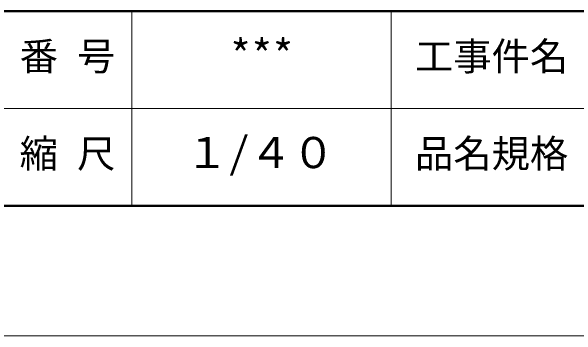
# Model space of a CAD drawing. Units: millimetres, scale not verified. Extents: x -5940 to 5940, y -4200 to 4200.
# Drawn here: x 569 to 2311, y -4200 to -3200 of the extents above; entities that cross this region are included whole.
import ezdxf
from ezdxf.enums import TextEntityAlignment as Align

# ---------------------------------------------------------------- set-up
doc = ezdxf.new("R2010")
doc.units = ezdxf.units.MM
doc.header["$LTSCALE"] = 20
for name, color, linetype, lineweight in [('0-0_D-TTL', 158, 'Continuous', 20), ('0-1_Defpoints', 7, 'Continuous', 18), ('0-2_D-TTL-FRAM1', 143, 'Continuous', 13), ('0-3_D-TTL-TXT', 7, 'Continuous', 13)]:
    doc.layers.add(name, color=color, linetype=linetype, lineweight=lineweight)
doc.styles.add('ＭＳ ゴシック', font='')
doc.styles.get('ＭＳ ゴシック').set_extended_font_data('MS Gothic')

# ---------------------------------------------------------------- blocks, each defined once
blk = doc.blocks.new('A$C4DE05FD1')
at = {"layer": '0-0_D-TTL', "color": 143, "lineweight": 50}
blk.add_line((4000, 4000), (114800, 4000), dxfattribs=at)
at = {"layer": '0-1_Defpoints', "color": 143}
blk.add_line((0, 0), (118800, 0), dxfattribs=at)
at = {"layer": '0-2_D-TTL-FRAM1', "lineweight": 50}
blk.add_line((38800, 10000), (114800, 10000), dxfattribs=at)
at = {"layer": '0-2_D-TTL-FRAM1'}
for p, q in [((68800, 10000), (68800, 4000)), ((76800, 10000), (76800, 4000)), ((64800, 7000), (114800, 7000))]:
    blk.add_line(p, q, dxfattribs=at)
at = {"layer": '0-3_D-TTL-TXT', "style": 'ＭＳ ゴシック'}
for s, p in [('番 号', (65343.9, 7919.5)), ('工事件名', (77528.4, 7919.5)), ('縮 尺', (65343.9, 4919.5)), ('品名規格', (77528.4, 4919.5))]:
    blk.add_text(s, height=866, dxfattribs=at).set_placement(p, align=Align.BOTTOM_LEFT)

msp = doc.modelspace()

# ---------------------------------------------------------------- block references
at = {"layer": '0-0_D-TTL', "xscale": 0.1, "yscale": 0.1}
msp.add_blockref('A$C4DE05FD1', (-5940, -4200), dxfattribs=at)

# ---------------------------------------------------------------- texts
at = {"layer": '0-3_D-TTL-TXT', "style": 'ＭＳ ゴシック'}
for s, p in [('***', (1242.65, -3412.4)), ('１/４０', (1106.1, -3712.4))]:
    msp.add_text(s, height=96.19, dxfattribs=at).set_placement(p, align=Align.BOTTOM_LEFT)

doc.saveas('drawing.dxf')
